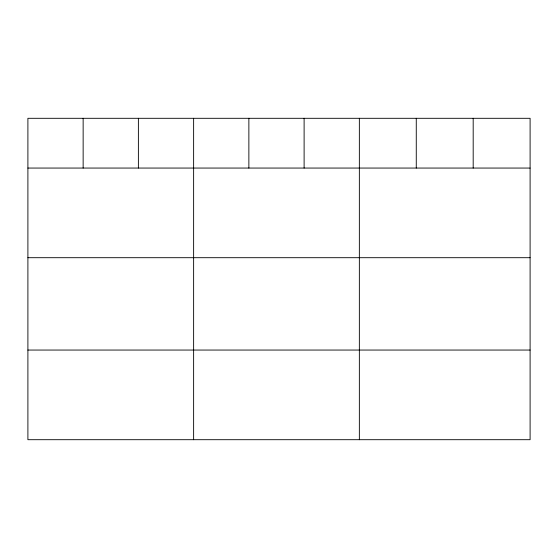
<?xml version="1.0" encoding="UTF-8"?>
<svg xmlns="http://www.w3.org/2000/svg" width="558" height="558" viewBox="0 0 558 558"><rect width="100%" height="100%" fill="white"/><g stroke="black" fill="none" stroke-linecap="round" stroke-linejoin="round"><path stroke-width="0.84" d="M530.1 168.056L530.1 439.697L27.9 439.697L27.9 118.303L530.1 118.303L530.1 168.056L27.9 168.056M27.9 257.698L530.1 257.698M27.9 350.054L530.1 350.054M473.184 118.303L473.184 168.056M416.268 118.303L416.268 168.056M359.352 118.303L359.352 439.697M304.11 118.303L304.11 168.056M248.868 118.303L248.868 168.056M193.626 118.303L193.626 439.697M138.384 118.303L138.384 168.056M83.142 118.303L83.142 168.056"/></g></svg>
